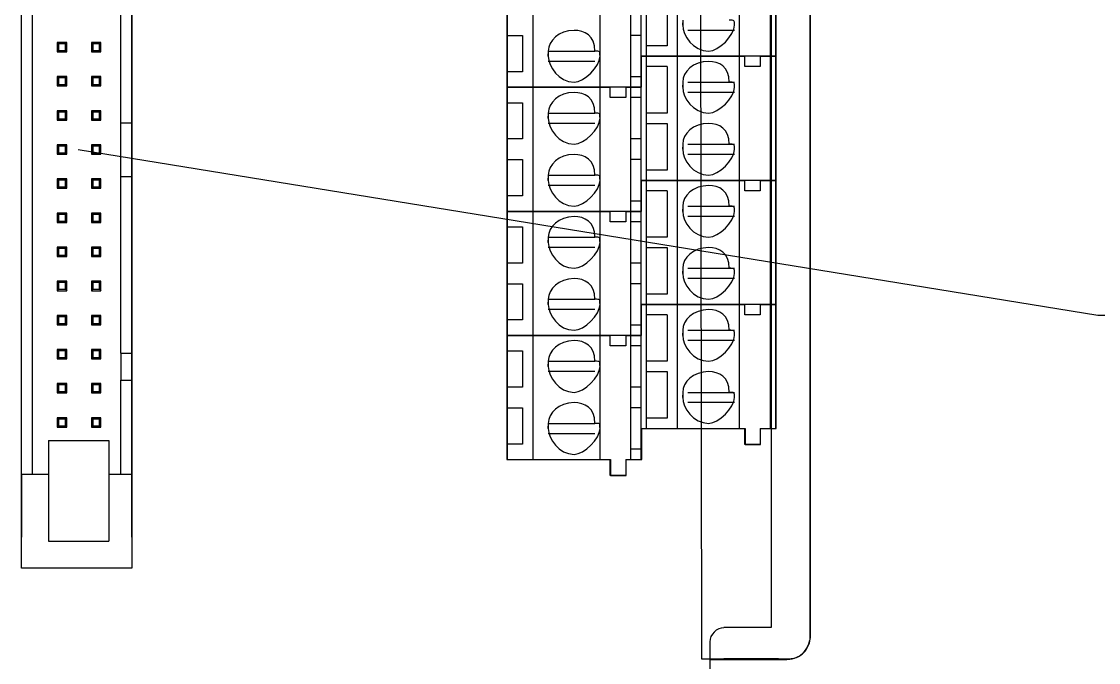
# Model space of a CAD drawing. Header units: metres. Extents: x 0 to 3575, y 0 to 842.
# Drawn here: x 310.6 to 366.3, y 322.3 to 355.5 of the extents above; entities that cross this region are included whole.
import ezdxf

# ---------------------------------------------------------------- set-up
doc = ezdxf.new("R2010")
doc.units = ezdxf.units.M
doc.layers.add('SCHEMATICS', color=7, linetype='Continuous')

msp = doc.modelspace()

# ---------------------------------------------------------------- linework, layer by layer
at = {"layer": 'SCHEMATICS', "color": 7}
for p, q in [((345.812, 322.462), (345.72, 398.153)), ((351.43, 397.002), (351.43, 323.627)), ((351.43, 323.627), (351.43, 397.002)), ((349.412, 396.522), (349.412, 324.105)), ((349.662, 334.406), (349.662, 385.805)), ((335.746, 384.224), (335.746, 332.8)), ((310.608, 327.177), (310.608, 370.494)), ((316.311, 370.494), (316.311, 327.177)), ((310.608, 332.048), (310.608, 365.905)), ((311.165, 365.905), (311.165, 332.048)), ((315.755, 350.229), (315.755, 361.805)), ((316.311, 350.229), (316.311, 361.805)), ((342.952, 353.679), (342.952, 360.104)), ((344.558, 353.679), (344.558, 360.104)), ((347.769, 353.679), (347.769, 360.104)), ((349.375, 353.679), (349.375, 360.104)), ((349.645, 353.679), (349.645, 360.104)), ((335.728, 358.497), (335.728, 352.072)), ((337.066, 358.497), (337.066, 352.072)), ((340.546, 352.072), (340.546, 358.497)), ((342.149, 352.072), (342.149, 358.497)), ((342.684, 353.679), (342.684, 358.497)), ((344.023, 356.624), (344.023, 354.214)), ((344.828, 355.552), (344.828, 355.285)), ((335.728, 354.751), (336.531, 354.751)), ((336.531, 354.751), (336.531, 352.878)), ((342.417, 354.751), (342.149, 354.751)), ((342.684, 354.751), (342.417, 354.751)), ((347.502, 355.018), (345.093, 355.018)), ((312.529, 354.323), (312.458, 354.393)), ((312.946, 354.393), (312.458, 354.393)), ((312.458, 354.393), (312.458, 353.906)), ((312.529, 353.975), (312.458, 353.906)), ((312.876, 354.323), (312.529, 354.323)), ((312.529, 354.323), (312.529, 353.975)), ((312.529, 353.975), (312.876, 353.975)), ((312.876, 354.323), (312.946, 354.393)), ((312.876, 353.975), (312.876, 354.323)), ((312.876, 353.975), (312.946, 353.906)), ((312.946, 353.906), (312.946, 354.393)), ((314.294, 354.323), (314.224, 354.393)), ((314.712, 354.393), (314.224, 354.393)), ((314.224, 354.393), (314.224, 353.906)), ((314.294, 353.975), (314.224, 353.906)), ((314.641, 354.323), (314.294, 354.323)), ((314.294, 354.323), (314.294, 353.975)), ((314.294, 353.975), (314.641, 353.975)), ((314.641, 354.323), (314.712, 354.393)), ((314.641, 353.975), (314.641, 354.323)), ((314.641, 353.975), (314.712, 353.906)), ((314.712, 353.906), (314.712, 354.393)), ((337.869, 353.947), (337.869, 353.679)), ((337.869, 353.947), (340.278, 353.947)), ((344.023, 354.214), (342.952, 354.214)), ((312.458, 353.906), (312.946, 353.906)), ((314.224, 353.906), (314.712, 353.906)), ((340.278, 353.411), (337.869, 353.411)), ((342.684, 353.679), (342.684, 352.072)), ((348.039, 353.679), (342.684, 353.679)), ((342.684, 353.679), (348.039, 353.679)), ((342.684, 352.072), (342.684, 353.679)), ((342.952, 347.253), (342.952, 353.679)), ((344.558, 347.253), (344.558, 353.679)), ((347.769, 347.253), (347.769, 353.679)), ((348.841, 353.679), (348.039, 353.679)), ((348.039, 353.411), (348.039, 353.679)), ((348.039, 353.145), (348.039, 353.679)), ((348.039, 353.145), (348.039, 353.411)), ((349.645, 353.679), (348.841, 353.679)), ((348.841, 353.679), (348.841, 353.411)), ((348.841, 353.679), (348.841, 353.145)), ((348.841, 353.679), (349.645, 353.679)), ((349.375, 347.253), (349.375, 353.679)), ((349.375, 353.679), (349.375, 353.411)), ((349.645, 347.253), (349.645, 353.679)), ((336.531, 352.878), (335.728, 352.878)), ((344.023, 353.145), (342.952, 353.145)), ((344.023, 353.145), (344.023, 350.736)), ((348.307, 353.145), (348.039, 353.145)), ((348.841, 353.145), (348.039, 353.145)), ((348.841, 353.145), (348.574, 353.145)), ((312.529, 352.558), (312.458, 352.626)), ((312.946, 352.626), (312.458, 352.626)), ((312.458, 352.626), (312.458, 352.14)), ((312.876, 352.558), (312.529, 352.558)), ((312.529, 352.558), (312.529, 352.21)), ((312.876, 352.558), (312.946, 352.626)), ((312.876, 352.21), (312.876, 352.558)), ((312.946, 352.14), (312.946, 352.626)), ((314.294, 352.558), (314.224, 352.626)), ((314.712, 352.626), (314.224, 352.626)), ((314.224, 352.626), (314.224, 352.14)), ((314.641, 352.558), (314.294, 352.558)), ((314.294, 352.558), (314.294, 352.21)), ((314.641, 352.558), (314.712, 352.626)), ((314.641, 352.21), (314.641, 352.558)), ((314.712, 352.14), (314.712, 352.626)), ((342.417, 352.608), (342.149, 352.608)), ((342.684, 352.608), (342.417, 352.608)), ((344.828, 352.341), (344.828, 352.072)), ((345.093, 352.341), (347.502, 352.341)), ((312.529, 352.21), (312.458, 352.14)), ((312.458, 352.14), (312.946, 352.14)), ((312.529, 352.21), (312.876, 352.21)), ((312.876, 352.21), (312.946, 352.14)), ((314.294, 352.21), (314.224, 352.14)), ((314.224, 352.14), (314.712, 352.14)), ((314.294, 352.21), (314.641, 352.21)), ((314.641, 352.21), (314.712, 352.14)), ((341.079, 352.072), (335.728, 352.072)), ((335.728, 352.072), (335.728, 345.649)), ((335.728, 352.072), (341.079, 352.072)), ((337.066, 352.072), (337.066, 345.649)), ((340.546, 345.649), (340.546, 352.072)), ((341.881, 352.072), (341.079, 352.072)), ((341.079, 351.803), (341.079, 352.072)), ((341.079, 351.537), (341.079, 352.072)), ((341.079, 351.537), (341.079, 351.803)), ((342.684, 352.072), (341.881, 352.072)), ((341.881, 352.072), (341.881, 351.803)), ((341.881, 352.072), (341.881, 351.537)), ((341.881, 352.072), (342.684, 352.072)), ((342.149, 345.649), (342.149, 352.072)), ((342.684, 347.253), (342.684, 352.072)), ((347.502, 351.803), (345.093, 351.803)), ((335.728, 351.27), (336.531, 351.27)), ((336.531, 351.27), (336.531, 349.396)), ((341.345, 351.537), (341.079, 351.537)), ((341.881, 351.537), (341.079, 351.537)), ((341.881, 351.537), (341.615, 351.537)), ((342.417, 351.537), (342.149, 351.537)), ((342.684, 351.537), (342.417, 351.537)), ((312.529, 350.791), (312.458, 350.861)), ((312.946, 350.861), (312.458, 350.861)), ((312.458, 350.861), (312.458, 350.373)), ((312.876, 350.791), (312.529, 350.791)), ((312.529, 350.791), (312.529, 350.445)), ((312.876, 350.791), (312.946, 350.861)), ((312.876, 350.445), (312.876, 350.791)), ((312.946, 350.373), (312.946, 350.861)), ((314.294, 350.791), (314.224, 350.861)), ((314.712, 350.861), (314.224, 350.861)), ((314.224, 350.861), (314.224, 350.373)), ((314.641, 350.791), (314.294, 350.791)), ((314.294, 350.791), (314.294, 350.445)), ((314.641, 350.791), (314.712, 350.861)), ((314.641, 350.445), (314.641, 350.791)), ((314.712, 350.373), (314.712, 350.861)), ((337.869, 350.736), (337.869, 350.468)), ((337.869, 350.736), (340.278, 350.736)), ((344.023, 350.736), (342.952, 350.736)), ((312.529, 350.445), (312.458, 350.373)), ((312.458, 350.373), (312.946, 350.373)), ((312.529, 350.445), (312.876, 350.445)), ((312.876, 350.445), (312.946, 350.373)), ((314.294, 350.445), (314.224, 350.373)), ((314.224, 350.373), (314.712, 350.373)), ((314.294, 350.445), (314.641, 350.445)), ((314.641, 350.445), (314.712, 350.373)), ((315.755, 350.229), (316.311, 350.229)), ((315.755, 347.448), (315.755, 350.229)), ((316.311, 347.448), (316.311, 350.229)), ((340.278, 350.198), (337.869, 350.198)), ((342.952, 350.198), (344.023, 350.198)), ((344.023, 350.198), (344.023, 347.789)), ((312.529, 349.024), (312.458, 349.095)), ((312.946, 349.095), (312.458, 349.095)), ((312.458, 349.095), (312.458, 348.608)), ((312.876, 349.024), (312.529, 349.024)), ((312.529, 349.024), (312.529, 348.679)), ((312.876, 349.024), (312.946, 349.095)), ((312.876, 348.679), (312.876, 349.024)), ((312.946, 348.608), (312.946, 349.095)), ((314.294, 349.024), (314.224, 349.095)), ((314.712, 349.095), (314.224, 349.095)), ((314.224, 349.095), (314.224, 348.608)), ((314.641, 349.024), (314.294, 349.024)), ((314.294, 349.024), (314.294, 348.679)), ((314.641, 349.024), (314.712, 349.095)), ((314.641, 348.679), (314.641, 349.024)), ((314.712, 348.608), (314.712, 349.095)), ((336.531, 349.396), (335.728, 349.396)), ((342.417, 349.396), (342.149, 349.396)), ((342.684, 349.396), (342.417, 349.396)), ((344.828, 349.129), (344.828, 348.862)), ((345.093, 349.129), (347.502, 349.129)), ((312.529, 348.679), (312.458, 348.608)), ((312.458, 348.608), (312.946, 348.608)), ((312.529, 348.679), (312.876, 348.679)), ((312.876, 348.679), (312.946, 348.608)), ((366.305, 340.256), (313.539, 348.839)), ((314.294, 348.679), (314.224, 348.608)), ((314.224, 348.608), (314.712, 348.608)), ((314.294, 348.679), (314.641, 348.679)), ((314.641, 348.679), (314.712, 348.608)), ((347.502, 348.594), (345.093, 348.594)), ((335.728, 348.326), (336.531, 348.326)), ((336.531, 348.326), (336.531, 346.452)), ((342.417, 348.326), (342.149, 348.326)), ((342.684, 348.326), (342.417, 348.326)), ((344.023, 347.789), (342.952, 347.789)), ((312.529, 347.259), (312.458, 347.329)), ((312.946, 347.329), (312.458, 347.329)), ((312.458, 347.329), (312.458, 346.842)), ((312.876, 347.259), (312.529, 347.259)), ((312.529, 347.259), (312.529, 346.912)), ((312.946, 347.329), (312.876, 347.259)), ((312.876, 347.259), (312.946, 347.329)), ((312.876, 346.912), (312.876, 347.259)), ((312.946, 346.842), (312.946, 347.329)), ((314.294, 347.259), (314.224, 347.329)), ((314.712, 347.329), (314.224, 347.329)), ((314.224, 347.329), (314.224, 346.842)), ((314.641, 347.259), (314.294, 347.259)), ((314.294, 347.259), (314.294, 346.912)), ((314.712, 347.329), (314.641, 347.259)), ((314.641, 347.259), (314.712, 347.329)), ((314.641, 346.912), (314.641, 347.259)), ((314.712, 346.842), (314.712, 347.329)), ((315.755, 338.305), (315.755, 347.448)), ((315.755, 347.448), (316.311, 347.448)), ((316.311, 338.305), (316.311, 347.448)), ((337.869, 347.522), (337.869, 347.253)), ((337.869, 347.522), (340.278, 347.522)), ((342.684, 347.253), (348.039, 347.253)), ((342.684, 345.649), (342.684, 347.253)), ((342.684, 347.253), (342.684, 345.649)), ((348.039, 347.253), (342.684, 347.253)), ((342.952, 340.831), (342.952, 347.253)), ((344.558, 340.831), (344.558, 347.253)), ((347.769, 340.831), (347.769, 347.253)), ((348.039, 346.718), (348.039, 347.253)), ((348.841, 347.253), (348.039, 347.253)), ((348.039, 346.986), (348.039, 347.253)), ((348.841, 347.253), (348.841, 346.718)), ((348.841, 347.253), (349.645, 347.253)), ((349.645, 347.253), (348.841, 347.253)), ((348.841, 347.253), (348.841, 346.986)), ((349.375, 340.831), (349.375, 347.253)), ((349.375, 347.253), (349.375, 346.986)), ((349.645, 340.831), (349.645, 347.253)), ((312.529, 346.912), (312.458, 346.842)), ((312.458, 346.842), (312.946, 346.842)), ((312.529, 346.912), (312.876, 346.912)), ((312.876, 346.912), (312.946, 346.842)), ((314.294, 346.912), (314.224, 346.842)), ((314.224, 346.842), (314.712, 346.842)), ((314.294, 346.912), (314.641, 346.912)), ((314.641, 346.912), (314.712, 346.842)), ((340.278, 346.986), (337.869, 346.986)), ((344.023, 346.718), (342.952, 346.718)), ((344.023, 346.718), (344.023, 344.31)), ((348.039, 346.718), (348.039, 346.986)), ((348.841, 346.718), (348.039, 346.718)), ((348.307, 346.718), (348.039, 346.718)), ((348.841, 346.718), (348.574, 346.718)), ((336.531, 346.452), (335.728, 346.452)), ((342.417, 346.183), (342.149, 346.183)), ((342.684, 346.183), (342.417, 346.183)), ((312.529, 345.494), (312.458, 345.563)), ((312.946, 345.563), (312.458, 345.563)), ((312.458, 345.563), (312.458, 345.076)), ((312.946, 345.563), (312.876, 345.494)), ((312.876, 345.494), (312.946, 345.563)), ((312.946, 345.076), (312.946, 345.563)), ((314.294, 345.494), (314.224, 345.563)), ((314.712, 345.563), (314.224, 345.563)), ((314.224, 345.563), (314.224, 345.076)), ((314.712, 345.563), (314.641, 345.494)), ((314.641, 345.494), (314.712, 345.563)), ((314.712, 345.076), (314.712, 345.563)), ((335.728, 345.649), (341.079, 345.649)), ((341.079, 345.649), (335.728, 345.649)), ((335.728, 345.649), (335.728, 339.224)), ((337.066, 345.649), (337.066, 339.224)), ((340.546, 339.224), (340.546, 345.649)), ((341.079, 345.111), (341.079, 345.649)), ((341.881, 345.649), (341.079, 345.649)), ((341.079, 345.38), (341.079, 345.649)), ((341.881, 345.649), (341.881, 345.111)), ((341.881, 345.649), (342.684, 345.649)), ((342.684, 345.649), (341.881, 345.649)), ((341.881, 345.649), (341.881, 345.38)), ((342.149, 339.224), (342.149, 345.649)), ((342.684, 340.831), (342.684, 345.649)), ((344.828, 345.916), (344.828, 345.649)), ((345.093, 345.916), (347.502, 345.916)), ((312.529, 345.146), (312.458, 345.076)), ((312.458, 345.076), (312.946, 345.076)), ((312.876, 345.494), (312.529, 345.494)), ((312.529, 345.494), (312.529, 345.146)), ((312.529, 345.146), (312.876, 345.146)), ((312.876, 345.146), (312.876, 345.494)), ((312.876, 345.146), (312.946, 345.076)), ((314.294, 345.146), (314.224, 345.076)), ((314.224, 345.076), (314.712, 345.076)), ((314.641, 345.494), (314.294, 345.494)), ((314.294, 345.494), (314.294, 345.146)), ((314.294, 345.146), (314.641, 345.146)), ((314.641, 345.146), (314.641, 345.494)), ((314.641, 345.146), (314.712, 345.076)), ((341.079, 345.111), (341.079, 345.38)), ((341.881, 345.111), (341.079, 345.111)), ((341.345, 345.111), (341.079, 345.111)), ((341.881, 345.111), (341.615, 345.111)), ((342.417, 345.111), (342.149, 345.111)), ((342.684, 345.111), (342.417, 345.111)), ((347.502, 345.38), (345.093, 345.38)), ((335.728, 344.846), (336.531, 344.846)), ((336.531, 344.846), (336.531, 342.973)), ((337.869, 344.31), (337.869, 344.043)), ((337.869, 344.31), (340.278, 344.31)), ((344.023, 344.31), (342.952, 344.31)), ((312.529, 343.728), (312.458, 343.797)), ((312.946, 343.797), (312.458, 343.797)), ((312.458, 343.797), (312.458, 343.31)), ((312.529, 343.379), (312.458, 343.31)), ((312.876, 343.728), (312.529, 343.728)), ((312.529, 343.728), (312.529, 343.379)), ((312.529, 343.379), (312.876, 343.379)), ((312.946, 343.797), (312.876, 343.728)), ((312.876, 343.728), (312.946, 343.797)), ((312.876, 343.379), (312.876, 343.728)), ((312.876, 343.379), (312.946, 343.31)), ((312.946, 343.31), (312.946, 343.797)), ((314.294, 343.728), (314.224, 343.797)), ((314.712, 343.797), (314.224, 343.797)), ((314.224, 343.797), (314.224, 343.31)), ((314.294, 343.379), (314.224, 343.31)), ((314.641, 343.728), (314.294, 343.728)), ((314.294, 343.728), (314.294, 343.379)), ((314.294, 343.379), (314.641, 343.379)), ((314.712, 343.797), (314.641, 343.728)), ((314.641, 343.728), (314.712, 343.797)), ((314.641, 343.379), (314.641, 343.728)), ((314.641, 343.379), (314.712, 343.31)), ((314.712, 343.31), (314.712, 343.797)), ((340.278, 343.776), (337.869, 343.776)), ((342.952, 343.776), (344.023, 343.776)), ((344.023, 343.776), (344.023, 341.365)), ((312.458, 343.31), (312.946, 343.31)), ((314.224, 343.31), (314.712, 343.31)), ((336.531, 342.973), (335.728, 342.973)), ((342.417, 342.973), (342.149, 342.973)), ((342.684, 342.973), (342.417, 342.973)), ((344.828, 342.704), (344.828, 342.437)), ((345.093, 342.704), (347.502, 342.704)), ((312.529, 341.962), (312.458, 342.031)), ((312.946, 342.031), (312.458, 342.031)), ((312.458, 342.031), (312.458, 341.543)), ((312.876, 341.962), (312.529, 341.962)), ((312.529, 341.962), (312.529, 341.615)), ((312.946, 342.031), (312.876, 341.962)), ((312.876, 341.962), (312.946, 342.031)), ((312.876, 341.615), (312.876, 341.962)), ((312.946, 341.543), (312.946, 342.031)), ((314.294, 341.962), (314.224, 342.031)), ((314.712, 342.031), (314.224, 342.031)), ((314.224, 342.031), (314.224, 341.543)), ((314.641, 341.962), (314.294, 341.962)), ((314.294, 341.962), (314.294, 341.615)), ((314.712, 342.031), (314.641, 341.962)), ((314.641, 341.962), (314.712, 342.031)), ((314.641, 341.615), (314.641, 341.962)), ((314.712, 341.543), (314.712, 342.031)), ((335.728, 341.902), (336.531, 341.902)), ((336.531, 341.902), (336.531, 340.027)), ((342.417, 341.902), (342.149, 341.902)), ((342.684, 341.902), (342.417, 341.902)), ((347.502, 342.169), (345.093, 342.169)), ((312.529, 341.615), (312.458, 341.543)), ((312.458, 341.543), (312.946, 341.543)), ((312.529, 341.615), (312.876, 341.615)), ((312.876, 341.615), (312.946, 341.543)), ((314.294, 341.615), (314.224, 341.543)), ((314.224, 341.543), (314.712, 341.543)), ((314.294, 341.615), (314.641, 341.615)), ((314.641, 341.615), (314.712, 341.543)), ((337.869, 341.097), (337.869, 340.831)), ((337.869, 341.097), (340.278, 341.097)), ((344.023, 341.365), (342.952, 341.365)), ((340.278, 340.562), (337.869, 340.562)), ((342.684, 340.831), (348.039, 340.831)), ((342.684, 339.224), (342.684, 340.831)), ((342.684, 340.831), (342.684, 339.224)), ((348.039, 340.831), (342.684, 340.831)), ((342.952, 334.406), (342.952, 340.831)), ((344.558, 334.406), (344.558, 340.831)), ((347.769, 334.406), (347.769, 340.831)), ((348.039, 340.296), (348.039, 340.831)), ((348.841, 340.831), (348.039, 340.831)), ((348.039, 340.562), (348.039, 340.831)), ((348.841, 340.831), (348.841, 340.296)), ((348.841, 340.831), (349.645, 340.831)), ((349.645, 340.831), (348.841, 340.831)), ((348.841, 340.831), (348.841, 340.562)), ((349.375, 334.406), (349.375, 340.831)), ((349.375, 340.831), (349.375, 340.562)), ((349.645, 334.406), (349.645, 340.831)), ((312.529, 340.196), (312.458, 340.265)), ((312.946, 340.265), (312.458, 340.265)), ((312.458, 340.265), (312.458, 339.78)), ((312.876, 340.196), (312.529, 340.196)), ((312.529, 340.196), (312.529, 339.848)), ((312.946, 340.265), (312.876, 340.196)), ((312.876, 340.196), (312.946, 340.265)), ((312.876, 339.848), (312.876, 340.196)), ((312.946, 339.78), (312.946, 340.265)), ((314.294, 340.196), (314.224, 340.265)), ((314.712, 340.265), (314.224, 340.265)), ((314.224, 340.265), (314.224, 339.78)), ((314.641, 340.196), (314.294, 340.196)), ((314.294, 340.196), (314.294, 339.848)), ((314.712, 340.265), (314.641, 340.196)), ((314.641, 340.196), (314.712, 340.265)), ((314.641, 339.848), (314.641, 340.196)), ((314.712, 339.78), (314.712, 340.265)), ((336.531, 340.027), (335.728, 340.027)), ((344.023, 340.296), (342.952, 340.296)), ((344.023, 340.296), (344.023, 337.886)), ((348.841, 340.296), (348.039, 340.296)), ((348.307, 340.296), (348.039, 340.296)), ((348.841, 340.296), (348.574, 340.296)), ((405.194, 340.256), (366.305, 340.256)), ((312.529, 339.848), (312.458, 339.78)), ((312.458, 339.78), (312.946, 339.78)), ((312.529, 339.848), (312.876, 339.848)), ((312.876, 339.848), (312.946, 339.78)), ((314.294, 339.848), (314.224, 339.78)), ((314.224, 339.78), (314.712, 339.78)), ((314.294, 339.848), (314.641, 339.848)), ((314.641, 339.848), (314.712, 339.78)), ((342.417, 339.759), (342.149, 339.759)), ((342.684, 339.759), (342.417, 339.759)), ((344.828, 339.491), (344.828, 339.224)), ((345.093, 339.491), (347.502, 339.491)), ((335.728, 339.224), (341.079, 339.224)), ((341.079, 339.224), (335.728, 339.224)), ((335.728, 339.224), (335.728, 332.8)), ((337.066, 339.224), (337.066, 332.8)), ((340.546, 332.8), (340.546, 339.224)), ((341.079, 338.689), (341.079, 339.224)), ((341.881, 339.224), (341.079, 339.224)), ((341.079, 338.957), (341.079, 339.224)), ((341.881, 339.224), (341.881, 338.689)), ((341.881, 339.224), (342.684, 339.224)), ((342.684, 339.224), (341.881, 339.224)), ((341.881, 339.224), (341.881, 338.957)), ((342.149, 332.8), (342.149, 339.224)), ((342.684, 334.406), (342.684, 339.224)), ((347.502, 338.957), (345.093, 338.957)), ((312.529, 338.43), (312.458, 338.499)), ((312.946, 338.499), (312.458, 338.499)), ((312.458, 338.499), (312.458, 338.014)), ((312.876, 338.43), (312.529, 338.43)), ((312.529, 338.43), (312.529, 338.082)), ((312.946, 338.499), (312.876, 338.43)), ((312.876, 338.43), (312.946, 338.499)), ((312.876, 338.082), (312.876, 338.43)), ((312.946, 338.014), (312.946, 338.499)), ((314.294, 338.43), (314.224, 338.499)), ((314.712, 338.499), (314.224, 338.499)), ((314.224, 338.499), (314.224, 338.014)), ((314.641, 338.43), (314.294, 338.43)), ((314.294, 338.43), (314.294, 338.082)), ((314.712, 338.499), (314.641, 338.43)), ((314.641, 338.43), (314.712, 338.499)), ((314.641, 338.082), (314.641, 338.43)), ((314.712, 338.014), (314.712, 338.499)), ((315.755, 338.305), (316.311, 338.305)), ((315.755, 338.305), (315.755, 336.914)), ((316.311, 336.914), (316.311, 338.305)), ((335.728, 338.421), (336.531, 338.421)), ((336.531, 338.421), (336.531, 336.547)), ((341.881, 338.689), (341.079, 338.689)), ((341.345, 338.689), (341.079, 338.689)), ((341.881, 338.689), (341.615, 338.689)), ((342.417, 338.689), (342.149, 338.689)), ((342.684, 338.689), (342.417, 338.689)), ((312.529, 338.082), (312.458, 338.014)), ((312.458, 338.014), (312.946, 338.014)), ((312.529, 338.082), (312.876, 338.082)), ((312.876, 338.082), (312.946, 338.014)), ((314.294, 338.082), (314.224, 338.014)), ((314.224, 338.014), (314.712, 338.014)), ((314.294, 338.082), (314.641, 338.082)), ((314.641, 338.082), (314.712, 338.014)), ((337.869, 337.886), (337.869, 337.617)), ((337.869, 337.886), (340.278, 337.886)), ((344.023, 337.886), (342.952, 337.886)), ((340.278, 337.351), (337.869, 337.351)), ((342.952, 337.351), (344.023, 337.351)), ((344.023, 337.351), (344.023, 334.942)), ((312.529, 336.663), (312.458, 336.733)), ((312.946, 336.733), (312.458, 336.733)), ((312.458, 336.733), (312.458, 336.247)), ((312.876, 336.663), (312.529, 336.663)), ((312.529, 336.663), (312.529, 336.318)), ((312.946, 336.733), (312.876, 336.663)), ((312.876, 336.663), (312.946, 336.733)), ((312.876, 336.318), (312.876, 336.663)), ((312.946, 336.247), (312.946, 336.733)), ((314.294, 336.663), (314.224, 336.733)), ((314.712, 336.733), (314.224, 336.733)), ((314.224, 336.733), (314.224, 336.247)), ((314.641, 336.663), (314.294, 336.663)), ((314.294, 336.663), (314.294, 336.318)), ((314.712, 336.733), (314.641, 336.663)), ((314.641, 336.663), (314.712, 336.733)), ((314.641, 336.318), (314.641, 336.663)), ((314.712, 336.247), (314.712, 336.733)), ((315.755, 336.914), (316.311, 336.914)), ((315.755, 332.048), (315.755, 336.914)), ((316.311, 332.048), (316.311, 336.914)), ((312.529, 336.318), (312.458, 336.247)), ((312.458, 336.247), (312.946, 336.247)), ((312.529, 336.318), (312.876, 336.318)), ((312.876, 336.318), (312.946, 336.247)), ((314.294, 336.318), (314.224, 336.247)), ((314.224, 336.247), (314.712, 336.247)), ((314.294, 336.318), (314.641, 336.318)), ((314.641, 336.318), (314.712, 336.247)), ((336.531, 336.547), (335.728, 336.547)), ((342.417, 336.547), (342.149, 336.547)), ((342.684, 336.547), (342.417, 336.547)), ((344.828, 336.279), (344.828, 336.012)), ((345.093, 336.279), (347.502, 336.279)), ((347.502, 335.745), (345.093, 335.745)), ((312.529, 334.898), (312.458, 334.967)), ((312.946, 334.967), (312.458, 334.967)), ((312.458, 334.967), (312.458, 334.481)), ((312.946, 334.967), (312.876, 334.898)), ((312.876, 334.898), (312.946, 334.967)), ((312.946, 334.481), (312.946, 334.967)), ((314.294, 334.898), (314.224, 334.967)), ((314.712, 334.967), (314.224, 334.967)), ((314.224, 334.967), (314.224, 334.481)), ((314.712, 334.967), (314.641, 334.898)), ((314.641, 334.898), (314.712, 334.967)), ((314.712, 334.481), (314.712, 334.967)), ((335.728, 335.478), (336.531, 335.478)), ((336.531, 335.478), (336.531, 333.602)), ((342.417, 335.478), (342.149, 335.478)), ((342.684, 335.478), (342.417, 335.478)), ((312.529, 334.551), (312.458, 334.481)), ((312.458, 334.481), (312.946, 334.481)), ((312.876, 334.898), (312.529, 334.898)), ((312.529, 334.898), (312.529, 334.551)), ((312.529, 334.551), (312.876, 334.551)), ((312.876, 334.551), (312.876, 334.898)), ((312.876, 334.551), (312.946, 334.481)), ((314.294, 334.551), (314.224, 334.481)), ((314.224, 334.481), (314.712, 334.481)), ((314.641, 334.898), (314.294, 334.898)), ((314.294, 334.898), (314.294, 334.551)), ((314.294, 334.551), (314.641, 334.551)), ((314.641, 334.551), (314.641, 334.898)), ((314.641, 334.551), (314.712, 334.481)), ((337.869, 334.673), (337.869, 334.406)), ((337.869, 334.673), (340.278, 334.673)), ((342.684, 334.406), (348.039, 334.406)), ((342.684, 332.8), (342.684, 334.406)), ((342.702, 332.8), (342.702, 334.406)), ((342.702, 334.406), (348.056, 334.406)), ((344.023, 334.942), (342.952, 334.942)), ((348.039, 333.581), (348.039, 334.406)), ((348.056, 334.406), (348.056, 333.581)), ((348.841, 334.406), (348.841, 333.581)), ((348.841, 334.406), (349.645, 334.406)), ((348.86, 333.581), (348.86, 334.406)), ((348.86, 334.406), (349.662, 334.406)), ((340.278, 334.137), (337.869, 334.137)), ((312, 333.787), (312, 328.57)), ((312, 333.787), (313.023, 333.787)), ((313.023, 333.785), (315.13, 333.785)), ((315.13, 333.787), (315.13, 328.57)), ((336.531, 333.602), (335.728, 333.602)), ((342.417, 333.335), (342.149, 333.335)), ((342.684, 333.335), (342.417, 333.335)), ((348.841, 333.581), (348.039, 333.581)), ((348.056, 333.581), (348.86, 333.581)), ((335.728, 332.8), (341.079, 332.8)), ((335.746, 332.8), (341.096, 332.8)), ((341.079, 331.977), (341.079, 332.8)), ((341.096, 332.8), (341.096, 331.977)), ((341.881, 332.8), (341.881, 331.977)), ((341.881, 332.8), (342.684, 332.8)), ((341.899, 332.8), (342.702, 332.8)), ((341.899, 331.977), (341.899, 332.8)), ((310.608, 332.048), (310.608, 328.785)), ((310.608, 332.048), (312, 332.048)), ((315.13, 332.048), (316.311, 332.048)), ((316.311, 328.785), (316.311, 332.048)), ((341.881, 331.977), (341.079, 331.977)), ((341.096, 331.977), (341.899, 331.977)), ((310.608, 328.104), (310.608, 328.785)), ((312, 328.57), (315.13, 328.57)), ((316.311, 328.785), (316.311, 328.104)), ((310.608, 327.177), (310.608, 328.104)), ((316.311, 328.104), (316.311, 327.177)), ((316.311, 327.177), (310.608, 327.177)), ((316.311, 327.177), (310.608, 327.177)), ((349.412, 324.105), (346.961, 324.105)), ((346.961, 324.105), (346.961, 324.089)), ((346.225, 323.37), (346.225, 322.355)), ((351.341, 323.181), (351.381, 323.29)), ((351.381, 323.29), (351.408, 323.4)), ((351.408, 323.4), (351.424, 323.512)), ((351.424, 323.512), (351.43, 323.627)), ((350.91, 322.659), (351.002, 322.726)), ((351.002, 322.726), (351.088, 322.802)), ((351.088, 322.802), (351.164, 322.887)), ((351.164, 322.887), (351.234, 322.978)), ((351.234, 322.978), (351.292, 323.078)), ((351.292, 323.078), (351.341, 323.181)), ((346.225, 322.365), (346.225, 321.31)), ((346.244, 322.441), (350.222, 322.441)), ((350.222, 322.441), (350.26, 322.462)), ((350.26, 322.462), (350.375, 322.468)), ((350.375, 322.468), (350.489, 322.483)), ((350.489, 322.483), (350.6, 322.509)), ((350.6, 322.509), (350.708, 322.549)), ((350.708, 322.549), (350.812, 322.597)), ((350.812, 322.597), (350.91, 322.659))]:
    msp.add_line(p, q, dxfattribs=at)
for points in [[(344.828, 355.285), (344.828, 355.296), (344.828, 355.322), (344.828, 355.355), (344.828, 355.385), (344.828, 355.402), (344.828, 355.398), (344.828, 355.361), (344.828, 355.285)], [(344.828, 355.285), (344.852, 355.074), (344.924, 354.85), (345.039, 354.627), (345.195, 354.416), (345.388, 354.23), (345.617, 354.081), (345.876, 353.983), (346.164, 353.947)], [(346.164, 353.947), (346.376, 353.983), (346.6, 354.081), (346.823, 354.23), (347.034, 354.416), (347.22, 354.627), (347.369, 354.85), (347.467, 355.074), (347.502, 355.285)], [(347.502, 355.285), (347.502, 355.373), (347.498, 355.439), (347.488, 355.487), (347.469, 355.519), (347.437, 355.538), (347.389, 355.548), (347.323, 355.552), (347.234, 355.552)], [(339.206, 355.018), (338.918, 354.994), (338.659, 354.926), (338.431, 354.82), (338.237, 354.683), (338.081, 354.521), (337.965, 354.34), (337.894, 354.147), (337.869, 353.947)], [(340.278, 353.947), (340.254, 354.224), (340.186, 354.454), (340.08, 354.639), (339.943, 354.784), (339.781, 354.891), (339.6, 354.963), (339.406, 355.005), (339.206, 355.018)], [(340.546, 353.679), (340.545, 353.768), (340.542, 353.834), (340.532, 353.882), (340.512, 353.914), (340.48, 353.933), (340.433, 353.943), (340.366, 353.947), (340.278, 353.947)], [(337.869, 353.679), (337.869, 353.69), (337.869, 353.717), (337.869, 353.75), (337.869, 353.78), (337.869, 353.797), (337.869, 353.792), (337.869, 353.756), (337.869, 353.679)], [(337.869, 353.679), (337.894, 353.468), (337.965, 353.245), (338.081, 353.021), (338.237, 352.81), (338.431, 352.623), (338.659, 352.475), (338.918, 352.377), (339.206, 352.341)], [(339.206, 352.341), (339.418, 352.377), (339.642, 352.475), (339.866, 352.623), (340.077, 352.81), (340.263, 353.021), (340.412, 353.245), (340.51, 353.468), (340.546, 353.679)], [(346.164, 353.411), (345.876, 353.387), (345.617, 353.32), (345.388, 353.214), (345.195, 353.078), (345.039, 352.916), (344.924, 352.735), (344.852, 352.541), (344.828, 352.341)], [(347.234, 352.341), (347.211, 352.618), (347.143, 352.847), (347.037, 353.033), (346.901, 353.178), (346.739, 353.285), (346.558, 353.357), (346.364, 353.398), (346.164, 353.411)], [(347.502, 352.072), (347.502, 352.161), (347.498, 352.228), (347.488, 352.275), (347.469, 352.307), (347.437, 352.327), (347.389, 352.337), (347.323, 352.34), (347.234, 352.341)], [(339.206, 351.803), (338.918, 351.779), (338.659, 351.712), (338.431, 351.606), (338.237, 351.47), (338.081, 351.308), (337.965, 351.128), (337.894, 350.935), (337.869, 350.736)], [(340.278, 350.736), (340.254, 351.012), (340.186, 351.241), (340.08, 351.426), (339.943, 351.57), (339.781, 351.677), (339.6, 351.749), (339.406, 351.79), (339.206, 351.803)], [(344.828, 352.072), (344.828, 352.083), (344.828, 352.11), (344.828, 352.143), (344.828, 352.173), (344.828, 352.19), (344.828, 352.186), (344.828, 352.149), (344.828, 352.072)], [(344.828, 352.072), (344.852, 351.861), (344.924, 351.638), (345.039, 351.414), (345.195, 351.203), (345.388, 351.018), (345.617, 350.869), (345.876, 350.771), (346.164, 350.736)], [(346.164, 350.736), (346.376, 350.771), (346.6, 350.869), (346.823, 351.018), (347.034, 351.203), (347.22, 351.414), (347.369, 351.638), (347.467, 351.861), (347.502, 352.072)], [(337.869, 350.468), (337.869, 350.479), (337.869, 350.506), (337.869, 350.539), (337.869, 350.568), (337.869, 350.586), (337.869, 350.581), (337.869, 350.545), (337.869, 350.468)], [(340.546, 350.468), (340.545, 350.556), (340.542, 350.623), (340.532, 350.67), (340.512, 350.702), (340.48, 350.722), (340.433, 350.732), (340.366, 350.735), (340.278, 350.736)], [(337.869, 350.468), (337.894, 350.256), (337.965, 350.032), (338.081, 349.808), (338.237, 349.597), (338.431, 349.411), (338.659, 349.262), (338.918, 349.164), (339.206, 349.129)], [(339.206, 349.129), (339.418, 349.164), (339.642, 349.262), (339.866, 349.411), (340.077, 349.597), (340.263, 349.808), (340.412, 350.032), (340.51, 350.256), (340.546, 350.468)], [(346.164, 350.198), (345.876, 350.174), (345.617, 350.106), (345.388, 350), (345.195, 349.863), (345.039, 349.701), (344.924, 349.521), (344.852, 349.328), (344.828, 349.129)], [(347.234, 349.129), (347.211, 349.405), (347.143, 349.634), (347.037, 349.819), (346.901, 349.964), (346.739, 350.071), (346.558, 350.144), (346.364, 350.185), (346.164, 350.198)], [(344.828, 348.862), (344.828, 348.873), (344.828, 348.899), (344.828, 348.932), (344.828, 348.962), (344.828, 348.979), (344.828, 348.974), (344.828, 348.938), (344.828, 348.862)], [(347.502, 348.862), (347.502, 348.95), (347.498, 349.016), (347.488, 349.063), (347.469, 349.095), (347.437, 349.114), (347.389, 349.124), (347.323, 349.128), (347.234, 349.129)], [(339.206, 348.594), (338.918, 348.57), (338.659, 348.502), (338.431, 348.396), (338.237, 348.259), (338.081, 348.096), (337.965, 347.915), (337.894, 347.722), (337.869, 347.522)], [(340.278, 347.522), (340.254, 347.799), (340.186, 348.029), (340.08, 348.214), (339.943, 348.359), (339.781, 348.467), (339.6, 348.539), (339.406, 348.581), (339.206, 348.594)], [(344.828, 348.862), (344.852, 348.65), (344.924, 348.426), (345.039, 348.202), (345.195, 347.991), (345.388, 347.805), (345.617, 347.656), (345.876, 347.558), (346.164, 347.522)], [(346.164, 347.522), (346.376, 347.558), (346.6, 347.656), (346.823, 347.805), (347.034, 347.991), (347.22, 348.202), (347.369, 348.426), (347.467, 348.65), (347.502, 348.862)], [(337.869, 347.253), (337.869, 347.264), (337.869, 347.291), (337.869, 347.324), (337.869, 347.354), (337.869, 347.372), (337.869, 347.367), (337.869, 347.331), (337.869, 347.253)], [(337.869, 347.253), (337.894, 347.042), (337.965, 346.818), (338.081, 346.595), (338.237, 346.384), (338.431, 346.198), (338.659, 346.05), (338.918, 345.952), (339.206, 345.916)], [(339.206, 345.916), (339.418, 345.952), (339.642, 346.05), (339.866, 346.198), (340.077, 346.384), (340.263, 346.595), (340.412, 346.818), (340.51, 347.042), (340.546, 347.253)], [(340.546, 347.253), (340.545, 347.342), (340.542, 347.409), (340.532, 347.457), (340.512, 347.489), (340.48, 347.508), (340.433, 347.518), (340.366, 347.522), (340.278, 347.522)], [(346.164, 346.986), (345.876, 346.962), (345.617, 346.894), (345.388, 346.788), (345.195, 346.652), (345.039, 346.49), (344.924, 346.309), (344.852, 346.116), (344.828, 345.916)], [(347.234, 345.916), (347.211, 346.192), (347.143, 346.421), (347.037, 346.607), (346.901, 346.751), (346.739, 346.859), (346.558, 346.931), (346.364, 346.972), (346.164, 346.986)], [(344.828, 345.649), (344.828, 345.66), (344.828, 345.687), (344.828, 345.72), (344.828, 345.749), (344.828, 345.766), (344.828, 345.762), (344.828, 345.726), (344.828, 345.649)], [(344.828, 345.649), (344.852, 345.437), (344.924, 345.213), (345.039, 344.989), (345.195, 344.778), (345.388, 344.592), (345.617, 344.444), (345.876, 344.345), (346.164, 344.31)], [(346.164, 344.31), (346.376, 344.345), (346.6, 344.444), (346.823, 344.592), (347.034, 344.778), (347.22, 344.989), (347.369, 345.213), (347.467, 345.437), (347.502, 345.649)], [(347.502, 345.649), (347.502, 345.737), (347.498, 345.804), (347.488, 345.851), (347.469, 345.883), (347.437, 345.902), (347.389, 345.912), (347.323, 345.916), (347.234, 345.916)], [(339.206, 345.38), (338.918, 345.356), (338.659, 345.288), (338.431, 345.183), (338.237, 345.046), (338.081, 344.884), (337.965, 344.703), (337.894, 344.51), (337.869, 344.31)], [(340.278, 344.31), (340.254, 344.586), (340.186, 344.815), (340.08, 345.001), (339.943, 345.146), (339.781, 345.253), (339.6, 345.326), (339.406, 345.367), (339.206, 345.38)], [(337.869, 344.043), (337.869, 344.054), (337.869, 344.08), (337.869, 344.113), (337.869, 344.143), (337.869, 344.16), (337.869, 344.156), (337.869, 344.12), (337.869, 344.043)], [(337.869, 344.043), (337.894, 343.831), (337.965, 343.607), (338.081, 343.383), (338.237, 343.172), (338.431, 342.986), (338.659, 342.837), (338.918, 342.739), (339.206, 342.704)], [(339.206, 342.704), (339.418, 342.739), (339.642, 342.837), (339.866, 342.986), (340.077, 343.172), (340.263, 343.383), (340.412, 343.607), (340.51, 343.831), (340.546, 344.043)], [(340.546, 344.043), (340.545, 344.131), (340.542, 344.197), (340.532, 344.245), (340.512, 344.276), (340.48, 344.296), (340.433, 344.306), (340.366, 344.309), (340.278, 344.31)], [(346.164, 343.776), (345.876, 343.752), (345.617, 343.684), (345.388, 343.578), (345.195, 343.441), (345.039, 343.278), (344.924, 343.097), (344.852, 342.904), (344.828, 342.704)], [(347.234, 342.704), (347.211, 342.98), (347.143, 343.21), (347.037, 343.396), (346.901, 343.541), (346.739, 343.648), (346.558, 343.721), (346.364, 343.763), (346.164, 343.776)], [(344.828, 342.437), (344.828, 342.448), (344.828, 342.474), (344.828, 342.507), (344.828, 342.537), (344.828, 342.554), (344.828, 342.549), (344.828, 342.513), (344.828, 342.437)], [(344.828, 342.437), (344.852, 342.226), (344.924, 342.002), (345.039, 341.778), (345.195, 341.567), (345.388, 341.38), (345.617, 341.231), (345.876, 341.133), (346.164, 341.097)], [(346.164, 341.097), (346.376, 341.133), (346.6, 341.231), (346.823, 341.38), (347.034, 341.567), (347.22, 341.778), (347.369, 342.002), (347.467, 342.226), (347.502, 342.437)], [(347.502, 342.437), (347.502, 342.525), (347.498, 342.591), (347.488, 342.638), (347.469, 342.67), (347.437, 342.69), (347.389, 342.699), (347.323, 342.703), (347.234, 342.704)], [(339.206, 342.169), (338.918, 342.145), (338.659, 342.077), (338.431, 341.971), (338.237, 341.834), (338.081, 341.671), (337.965, 341.49), (337.894, 341.297), (337.869, 341.097)], [(340.278, 341.097), (340.254, 341.374), (340.186, 341.604), (340.08, 341.79), (339.943, 341.935), (339.781, 342.042), (339.6, 342.115), (339.406, 342.156), (339.206, 342.169)], [(340.546, 340.831), (340.545, 340.919), (340.542, 340.985), (340.532, 341.032), (340.512, 341.064), (340.48, 341.083), (340.433, 341.093), (340.366, 341.097), (340.278, 341.097)], [(337.869, 340.831), (337.869, 340.841), (337.869, 340.868), (337.869, 340.901), (337.869, 340.931), (337.869, 340.948), (337.869, 340.943), (337.869, 340.907), (337.869, 340.831)], [(337.869, 340.831), (337.894, 340.619), (337.965, 340.396), (338.081, 340.172), (338.237, 339.96), (338.431, 339.774), (338.659, 339.625), (338.918, 339.527), (339.206, 339.491)], [(339.206, 339.491), (339.418, 339.527), (339.642, 339.625), (339.866, 339.774), (340.077, 339.96), (340.263, 340.172), (340.412, 340.396), (340.51, 340.619), (340.546, 340.831)], [(346.164, 340.562), (345.876, 340.538), (345.617, 340.47), (345.388, 340.364), (345.195, 340.227), (345.039, 340.065), (344.924, 339.884), (344.852, 339.691), (344.828, 339.491)], [(347.234, 339.491), (347.211, 339.768), (347.143, 339.998), (347.037, 340.183), (346.901, 340.328), (346.739, 340.435), (346.558, 340.508), (346.364, 340.549), (346.164, 340.562)], [(347.502, 339.224), (347.502, 339.312), (347.498, 339.379), (347.488, 339.426), (347.469, 339.458), (347.437, 339.477), (347.389, 339.487), (347.323, 339.491), (347.234, 339.491)], [(339.206, 338.957), (338.918, 338.933), (338.659, 338.865), (338.431, 338.759), (338.237, 338.622), (338.081, 338.46), (337.965, 338.279), (337.894, 338.086), (337.869, 337.886)], [(340.278, 337.886), (340.254, 338.162), (340.186, 338.392), (340.08, 338.578), (339.943, 338.723), (339.781, 338.83), (339.6, 338.903), (339.406, 338.944), (339.206, 338.957)], [(344.828, 339.224), (344.828, 339.235), (344.828, 339.262), (344.828, 339.295), (344.828, 339.324), (344.828, 339.342), (344.828, 339.337), (344.828, 339.301), (344.828, 339.224)], [(344.828, 339.224), (344.852, 339.013), (344.924, 338.789), (345.039, 338.565), (345.195, 338.354), (345.388, 338.168), (345.617, 338.02), (345.876, 337.921), (346.164, 337.886)], [(346.164, 337.886), (346.376, 337.921), (346.6, 338.02), (346.823, 338.168), (347.034, 338.354), (347.22, 338.565), (347.369, 338.789), (347.467, 339.013), (347.502, 339.224)], [(340.546, 337.617), (340.545, 337.706), (340.542, 337.773), (340.532, 337.82), (340.512, 337.852), (340.48, 337.872), (340.433, 337.882), (340.366, 337.885), (340.278, 337.886)], [(337.869, 337.617), (337.869, 337.628), (337.869, 337.655), (337.869, 337.688), (337.869, 337.718), (337.869, 337.735), (337.869, 337.73), (337.869, 337.694), (337.869, 337.617)], [(337.869, 337.617), (337.894, 337.407), (337.965, 337.183), (338.081, 336.959), (338.237, 336.748), (338.431, 336.562), (338.659, 336.413), (338.918, 336.314), (339.206, 336.279)], [(339.206, 336.279), (339.418, 336.314), (339.642, 336.413), (339.866, 336.562), (340.077, 336.748), (340.263, 336.959), (340.412, 337.183), (340.51, 337.407), (340.546, 337.617)], [(346.164, 337.351), (345.876, 337.327), (345.617, 337.259), (345.388, 337.153), (345.195, 337.016), (345.039, 336.854), (344.924, 336.673), (344.852, 336.479), (344.828, 336.279)], [(347.234, 336.279), (347.211, 336.556), (347.143, 336.786), (347.037, 336.972), (346.901, 337.117), (346.739, 337.224), (346.558, 337.297), (346.364, 337.338), (346.164, 337.351)], [(344.828, 336.012), (344.828, 336.023), (344.828, 336.049), (344.828, 336.082), (344.828, 336.112), (344.828, 336.129), (344.828, 336.124), (344.828, 336.088), (344.828, 336.012)], [(347.502, 336.012), (347.502, 336.1), (347.498, 336.166), (347.488, 336.214), (347.469, 336.245), (347.437, 336.265), (347.389, 336.275), (347.323, 336.278), (347.234, 336.279)], [(339.206, 335.745), (338.918, 335.721), (338.659, 335.653), (338.431, 335.547), (338.237, 335.41), (338.081, 335.248), (337.965, 335.067), (337.894, 334.874), (337.869, 334.673)], [(340.278, 334.673), (340.254, 334.951), (340.186, 335.18), (340.08, 335.366), (339.943, 335.511), (339.781, 335.618), (339.6, 335.691), (339.406, 335.732), (339.206, 335.745)], [(344.828, 336.012), (344.852, 335.801), (344.924, 335.578), (345.039, 335.354), (345.195, 335.142), (345.388, 334.956), (345.617, 334.808), (345.876, 334.709), (346.164, 334.673)], [(346.164, 334.673), (346.376, 334.709), (346.6, 334.808), (346.823, 334.956), (347.034, 335.142), (347.22, 335.354), (347.369, 335.578), (347.467, 335.801), (347.502, 336.012)], [(337.869, 334.406), (337.869, 334.417), (337.869, 334.443), (337.869, 334.476), (337.869, 334.506), (337.869, 334.523), (337.869, 334.519), (337.869, 334.483), (337.869, 334.406)], [(337.869, 334.406), (337.894, 334.194), (337.965, 333.97), (338.081, 333.747), (338.237, 333.536), (338.431, 333.351), (338.659, 333.203), (338.918, 333.105), (339.206, 333.069)], [(339.206, 333.069), (339.418, 333.105), (339.642, 333.203), (339.866, 333.351), (340.077, 333.536), (340.263, 333.747), (340.412, 333.97), (340.51, 334.194), (340.546, 334.406)], [(340.546, 334.406), (340.545, 334.494), (340.542, 334.56), (340.532, 334.608), (340.512, 334.64), (340.48, 334.659), (340.433, 334.669), (340.366, 334.673), (340.278, 334.673)], [(346.961, 324.089), (346.822, 324.073), (346.688, 324.029), (346.564, 323.959), (346.453, 323.869), (346.359, 323.761), (346.287, 323.639), (346.241, 323.508), (346.225, 323.37)], [(351.43, 323.627), (351.422, 323.575), (351.39, 323.438), (351.327, 323.245), (351.225, 323.026), (351.075, 322.808), (350.87, 322.623), (350.601, 322.497), (350.26, 322.462)], [(350.26, 322.462), (349.778, 322.476), (349.138, 322.482), (348.408, 322.483), (347.656, 322.48), (346.953, 322.474), (346.365, 322.469), (345.962, 322.464), (345.812, 322.462)]]:
    msp.add_lwpolyline(points, dxfattribs=at)

doc.saveas('drawing.dxf')
